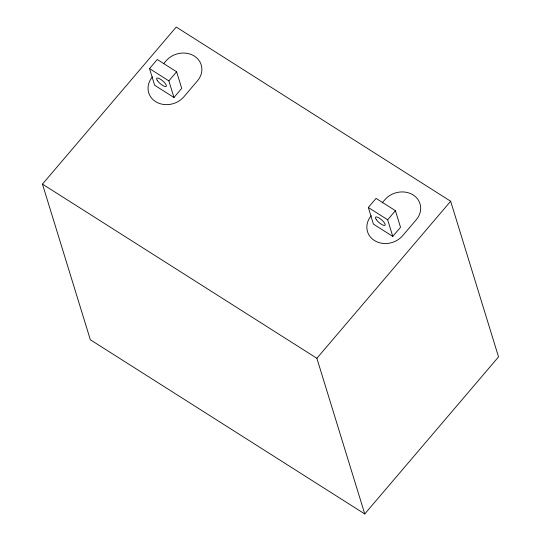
<?xml version="1.0" encoding="UTF-8"?>
<svg xmlns="http://www.w3.org/2000/svg" width="541" height="541" viewBox="0 0 541 541"><rect width="100%" height="100%" fill="white"/><g stroke="black" fill="none" stroke-linecap="round" stroke-linejoin="round"><path stroke-width="0.81" d="M42.462 184.116L176.238 27.05L450.653 201.238L498.538 356.884L364.762 513.95L90.347 339.762L42.462 184.116L316.877 358.298L364.762 513.95M149.512 68.599L157.269 59.496L176.609 71.77L181.722 88.399L173.965 97.502L154.625 85.221L149.512 68.599L168.853 80.879L173.965 97.502M163.855 63.453L166.026 60.903A20.369 17.589 -17.1 0 1 194.347 56.081A20.369 17.589 -17.1 0 1 197.458 80.852L183.886 96.785A20.369 17.589 -17.1 0 1 155.571 101.607A20.369 17.589 -17.1 0 1 152.461 76.836M168.853 80.879L176.609 71.77M368.32 207.487L376.076 198.385L395.417 210.665L400.529 227.288L392.773 236.39L373.432 224.116L368.32 207.487L387.66 219.768L392.773 236.39M382.122 202.976L384.834 199.791A20.369 17.589 -17.1 0 1 413.155 194.97A20.369 17.589 -17.1 0 1 416.266 219.741L402.693 235.673A20.369 17.589 -17.1 0 1 374.379 240.495A20.369 17.589 -17.1 0 1 371.268 215.724M387.66 219.768L395.417 210.665M316.877 358.298L450.653 201.238M157.33 80.521A6.269 1.873 40.4 0 0 165.857 86.58A6.269 1.873 40.4 0 0 161.333 79.784A6.269 1.873 40.4 0 0 157.33 80.521M376.272 219.599A6.269 1.873 40.4 0 0 384.766 225.448A6.269 1.873 40.4 0 0 379.904 218.51A6.269 1.873 40.4 0 0 376.272 219.599"/></g></svg>
